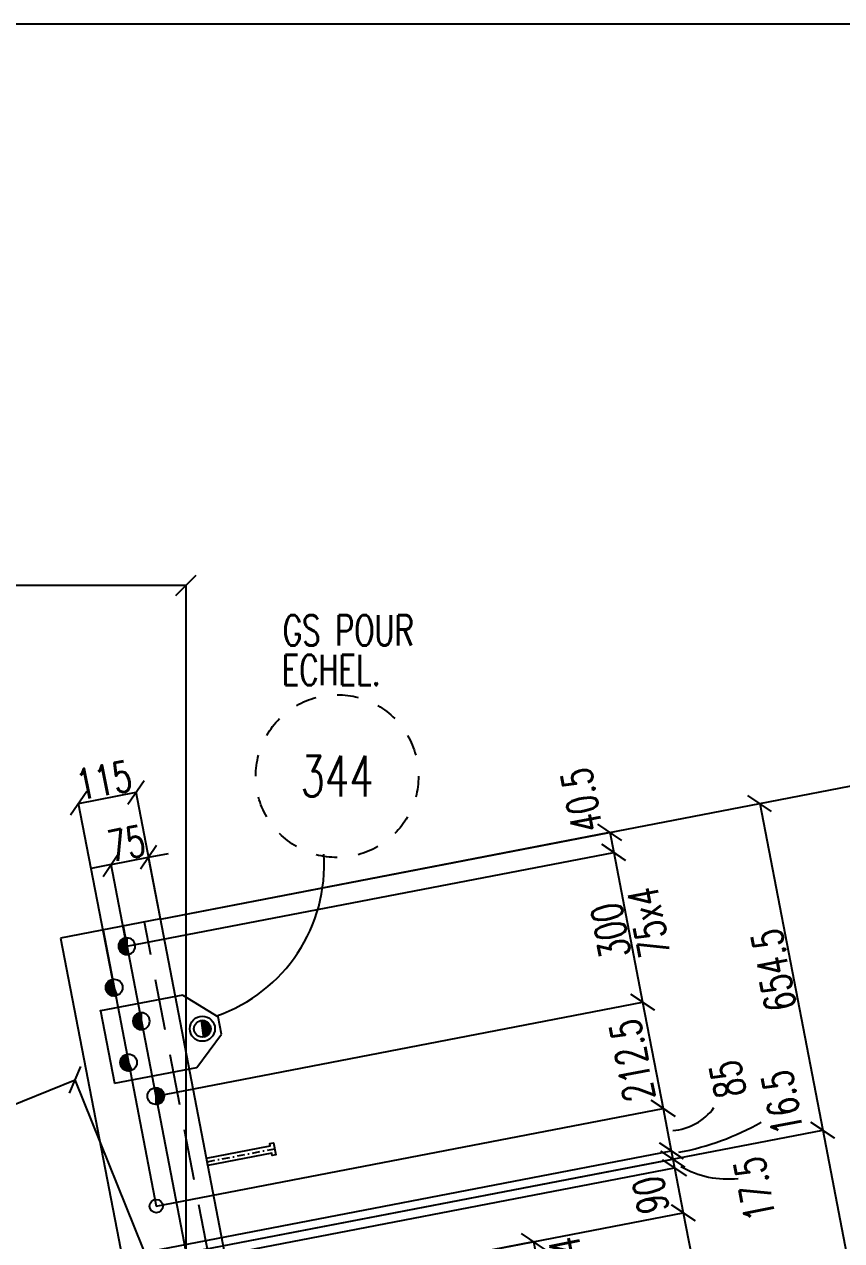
# Model space of a CAD drawing. Extents: x 610737 to 626957, y -3756 to 7724.
# Drawn here: x 617838 to 619445, y 5333 to 7724 of the extents above; entities that cross this region are included whole.
import ezdxf
from ezdxf.enums import TextEntityAlignment as Align

# ---------------------------------------------------------------- set-up
doc = ezdxf.new("R2010")
doc.units = 0
doc.header["$LTSCALE"] = 200
doc.header["$MEASUREMENT"] = 0
doc.linetypes.add('DASHDOT', pattern=[1, 0.5, -0.25, 0, -0.25])
doc.linetypes.add('DASHED', pattern=[0.75, 0.5, -0.25])
doc.layers.get('0').update_dxf_attribs({"linetype": 'CONTINUOUS'})
for name, color, linetype in [('ASSI', 6, 'CONTINUOUS'), ('Echelon', 1, 'CONTINUOUS'), ('FORI', 2, 'CONTINUOUS'), ('LINEA_ANG', 2, 'CONTINUOUS'), ('LINEE_PIASTRA', 2, 'CONTINUOUS'), ('LINEE_PIASTRE', 2, 'CONTINUOUS'), ('LS', 7, 'CONTINUOUS'), ('MZ', 6, 'DASHDOT'), ('PIASTRE', 5, 'CONTINUOUS'), ('QT_MPR', 7, 'CONTINUOUS'), ('QT_MSP', 7, 'CONTINUOUS'), ('TESTI_A_P', 7, 'CONTINUOUS'), ('TRAT-Y', 7, 'DASHED')]:
    doc.layers.add(name, color=color, linetype=linetype)
doc.styles.add('QUOTE', font='ROMANS8.SHX', dxfattribs={"width": 0.7})
doc.styles.add('RQL', font='ROMANS8.SHX', dxfattribs={"width": 0.7})
doc.styles.add('RS', font='ROMANS8.shx', dxfattribs={"width": 0.7})
doc.styles.get("Standard").update_dxf_attribs({"font": 'ROMANS8.SHX', "width": 0.7})
doc.dimstyles.new('TRATTO', dxfattribs={"dimscale": 0, "dimtxt": 60, "dimasz": 40, "dimexe": 0, "dimexo": 0, "dimgap": 5, "dimtad": 1, "dimrnd": 0.5, "dimdsep": 46, "dimtxsty": 'RS', "dimblk1": 'OBLIQUE', "dimblk2": 'OBLIQUE', "dimsah": 1, "dimcen": 0.09, "dimclrd": 2, "dimclre": 2, "dimclrt": 7, "dimadec": 0, "dimazin": 0, "dimtfac": 1, "dimtix": 1, "dimtmove": 2, "dimatfit": 3, "dimfxl": 1, "dimtolj": 1, "dimtzin": 0, "dimarcsym": 0})

# ---------------------------------------------------------------- blocks, each defined once
blk = doc.blocks.new('ASSE98')
blk.add_line((0, 0), (1, 0))
at = {"color": 7, "style": 'QUOTE', "width": 0.5, "flags": 1}
for tag, p in [('TI', (1.38308, 6.82731)), ('DI_S', (1.38308, 6.42178)), ('D_S', (1.38308, 6.02092)), ('E_S', (1.38308, 5.68065)), ('NFORI', (1.36454, 5.29792)), ('ALAR', (1.36349, 4.93246)), ('FAM', (1.3775, 4.54645)), ('ALA', (1.38308, 4.19257)), ('DISP2', (1.38308, 3.84971)), ('DISP1', (1.38308, 3.50686)), ('PINZAF', (1.38308, 3.164)), ('PINZAI', (1.38308, 2.82114)), ('TRP', (1.38308, 2.47829)), ('NP', (1.38308, 2.13543)), ('SV', (1.38308, 1.79257)), ('PESO', (1.38308, 1.44971)), ('QUA', (1.38308, 1.10686)), ('LUN', (1.38308, 0.764)), ('PROF', (1.38308, 0.42114)), ('POS', (1.38308, 0.07829))]:
    blk.add_attdef(tag, p, '', height=0.2, dxfattribs=at)
at = {"color": 7, "flags": 1}
for tag, p in [('LAV1', (3.07431, 6.82847)), ('LAV2', (3.07431, 6.49513)), ('LAV3', (3.07431, 6.1618)), ('LAV4', (3.07431, 5.82847)), ('LAV5', (3.07431, 5.49513)), ('LAV6', (3.07431, 5.1618)), ('LAV7', (3.07431, 4.82847)), ('LAV8', (3.07431, 4.49513)), ('LAV9', (3.07431, 4.1618)), ('LAV10', (3.07431, 3.82847))]:
    blk.add_attdef(tag, p, '', height=0.2, dxfattribs=at)
blk = doc.blocks.new('MRKR_98')
blk.add_point((0, 0))
at = {"color": 7, "style": 'QUOTE', "width": 0.5, "flags": 1}
for tag, p in [('TI', (3.73, 6.83)), ('DI_S', (3.73, 6.42)), ('D_S', (3.73, 6.02)), ('AUX2', (3.71, 4.93)), ('NFORI', (3.72, 5.3)), ('E_S', (3.73, 5.68)), ('AUX1', (3.73, 4.19)), ('FAM', (3.73, 4.55)), ('COMMESSA', (3.73, 3.85)), ('MD', (3.73, 3.51)), ('MP', (3.73, 3.16)), ('LARGHEZZA', (3.73, 2.82)), ('SPESSORE', (3.73, 2.48)), ('NP', (3.73, 2.14)), ('SV', (3.73, 1.79)), ('PESO', (3.73, 1.45)), ('QUA', (3.73, 1.11)), ('LUN', (3.73, 0.76)), ('PROF', (3.73, 0.42)), ('POS', (3.73, 0.08))]:
    blk.add_attdef(tag, p, '', height=0.2, dxfattribs=at)
at = {"color": 7, "flags": 1}
for tag, p in [('LAV1', (5.26, 6.88)), ('LAV2', (5.26, 6.55)), ('LAV3', (5.26, 6.21)), ('LAV4', (5.26, 5.88)), ('LAV5', (5.26, 5.55)), ('LAV6', (5.26, 5.21)), ('LAV7', (5.26, 4.88)), ('LAV8', (5.26, 4.55)), ('LAV9', (5.26, 4.21)), ('LAV10', (5.26, 3.88))]:
    blk.add_attdef(tag, p, '', height=0.2, dxfattribs=at)
blk = doc.blocks.new('P20')
at = {"color": 0}
for p, q in [((0, 0.98), (0.02, 1)), ((0, 0.94), (0.06, 1)), ((1, -0.01), (0, 0.99)), ((0, 0.89), (0.1, 0.99)), ((0, 0.85), (0.14, 0.99)), ((0, 0.8), (0.18, 0.98)), ((0, 0.76), (0.22, 0.98)), ((0, 0.71), (0.25, 0.97)), ((0, 0.67), (0.29, 0.96)), ((1, -0.05), (0, 0.95)), ((0, 0.62), (0.32, 0.95)), ((0, 0.58), (0.36, 0.93)), ((0, 0.53), (0.39, 0.92)), ((0, 0.49), (0.42, 0.91)), ((1, -0.09), (0, 0.9)), ((0, 0.44), (0.45, 0.89)), ((0, 0.4), (0.48, 0.88)), ((0.99, -0.13), (0, 0.86)), ((0, 0.35), (0.51, 0.86)), ((0, 0.31), (0.54, 0.84)), ((0, 0.26), (0.56, 0.83)), ((0.99, -0.17), (0, 0.81)), ((0, 0.22), (0.59, 0.81)), ((0, 0.17), (0.61, 0.79)), ((0.98, -0.21), (0, 0.77)), ((0, 0.13), (0.64, 0.77)), ((0, 0.08), (0.66, 0.75)), ((0, 0.04), (0.69, 0.73)), ((0.97, -0.25), (0, 0.72)), ((0, -0.01), (0.71, 0.7)), ((0.96, -0.28), (0, 0.68)), ((0, -0.05), (0.73, 0.68)), ((0, -0.1), (0.75, 0.66)), ((0.95, -0.32), (0, 0.63)), ((0, -0.14), (0.77, 0.63)), ((0, -0.19), (0.79, 0.61)), ((0.94, -0.35), (0, 0.59)), ((0, -0.23), (0.81, 0.58)), ((0, -0.28), (0.83, 0.56)), ((0.92, -0.38), (0, 0.54)), ((0, -0.32), (0.85, 0.53)), ((0.91, -0.41), (0, 0.5)), ((0, -0.36), (0.87, 0.5)), ((0, -0.41), (0.88, 0.47)), ((0.9, -0.44), (0, 0.45)), ((0, -0.45), (0.9, 0.44)), ((0.88, -0.47), (0, 0.41)), ((0, -0.5), (0.91, 0.41)), ((0, -0.54), (0.92, 0.38)), ((0.87, -0.5), (0, 0.36)), ((0, -0.59), (0.94, 0.35)), ((0.85, -0.53), (0, 0.32)), ((0, -0.63), (0.95, 0.31)), ((0, -0.68), (0.96, 0.28)), ((0.83, -0.56), (0, 0.27)), ((0, -0.72), (0.97, 0.25)), ((0.81, -0.58), (0, 0.23)), ((0, -0.77), (0.98, 0.21)), ((0.79, -0.61), (0, 0.18)), ((0, -0.81), (0.99, 0.17)), ((0.77, -0.63), (0, 0.14)), ((0, -0.86), (0.99, 0.13)), ((0.75, -0.66), (0, 0.09)), ((0, -0.9), (1, 0.09)), ((0.73, -0.68), (0, 0.05)), ((0, -0.95), (1, 0.05)), ((0.71, -0.7), (0, 0.01)), ((0, -0.99), (1, 0.01)), ((1, 0.04), (0.04, 1)), ((1, 0.09), (0.09, 1)), ((0.99, 0.14), (0.14, 0.99)), ((0.98, 0.19), (0.19, 0.98)), ((0.97, 0.25), (0.25, 0.97)), ((0.95, 0.31), (0.31, 0.95)), ((0.92, 0.38), (0.38, 0.92)), ((0.88, 0.47), (0.47, 0.88)), ((0.81, 0.59), (0.59, 0.81)), ((0.69, -0.73), (0, -0.04)), ((0.66, -0.75), (0, -0.08)), ((0.64, -0.77), (0, -0.13)), ((0.61, -0.79), (0, -0.17)), ((0.59, -0.81), (0, -0.22)), ((0.56, -0.83), (0, -0.26)), ((0.54, -0.84), (0, -0.31)), ((0.51, -0.86), (0, -0.35)), ((0.48, -0.88), (0, -0.4)), ((0.45, -0.89), (0, -0.44)), ((0.42, -0.91), (0, -0.49)), ((0.39, -0.92), (0, -0.53)), ((0.36, -0.93), (0, -0.58)), ((0.32, -0.95), (0, -0.62)), ((0.29, -0.96), (0, -0.67)), ((0.25, -0.97), (0, -0.71)), ((0.22, -0.98), (0, -0.76)), ((0.18, -0.98), (0, -0.8)), ((0.14, -0.99), (0, -0.85)), ((0.1, -0.99), (0, -0.89)), ((0.04, -1), (1, -0.04)), ((0.09, -1), (1, -0.09)), ((0.14, -0.99), (0.99, -0.14)), ((0.19, -0.98), (0.98, -0.19)), ((0.25, -0.97), (0.97, -0.25)), ((0.31, -0.95), (0.95, -0.31)), ((0.38, -0.92), (0.92, -0.38)), ((0.47, -0.88), (0.88, -0.47)), ((0.59, -0.81), (0.81, -0.59))]:
    blk.add_line(p, q, dxfattribs=at)
for radius in [1.5, 1]:
    blk.add_circle((0, 0), radius)
blk = doc.blocks.new('16')
blk.add_circle((0, 0), 1)
blk = doc.blocks.new('20')
at = {"color": 0}
for p, q in [((0, 0.98), (0.02, 1)), ((0, 0.94), (0.06, 1)), ((1, -0.01), (0, 0.99)), ((0, 0.89), (0.1, 0.99)), ((0, 0.85), (0.14, 0.99)), ((0, 0.8), (0.18, 0.98)), ((0, 0.76), (0.22, 0.98)), ((0, 0.71), (0.25, 0.97)), ((0, 0.67), (0.29, 0.96)), ((1, -0.05), (0, 0.95)), ((0, 0.62), (0.32, 0.95)), ((0, 0.58), (0.36, 0.93)), ((0, 0.53), (0.39, 0.92)), ((0, 0.49), (0.42, 0.91)), ((1, -0.09), (0, 0.9)), ((0, 0.44), (0.45, 0.89)), ((0, 0.4), (0.48, 0.88)), ((0.99, -0.13), (0, 0.86)), ((0, 0.35), (0.51, 0.86)), ((0, 0.31), (0.54, 0.84)), ((0, 0.26), (0.56, 0.83)), ((0.99, -0.17), (0, 0.81)), ((0, 0.22), (0.59, 0.81)), ((0, 0.17), (0.61, 0.79)), ((0.98, -0.21), (0, 0.77)), ((0, 0.13), (0.64, 0.77)), ((0, 0.08), (0.66, 0.75)), ((0, 0.04), (0.69, 0.73)), ((0.97, -0.25), (0, 0.72)), ((0, -0.01), (0.71, 0.7)), ((0.96, -0.28), (0, 0.68)), ((0, -0.05), (0.73, 0.68)), ((0, -0.1), (0.75, 0.66)), ((0.95, -0.32), (0, 0.63)), ((0, -0.14), (0.77, 0.63)), ((0, -0.19), (0.79, 0.61)), ((0.94, -0.35), (0, 0.59)), ((0, -0.23), (0.81, 0.58)), ((0, -0.28), (0.83, 0.56)), ((0.92, -0.38), (0, 0.54)), ((0, -0.32), (0.85, 0.53)), ((0.91, -0.41), (0, 0.5)), ((0, -0.36), (0.87, 0.5)), ((0, -0.41), (0.88, 0.47)), ((0.9, -0.44), (0, 0.45)), ((0, -0.45), (0.9, 0.44)), ((0.88, -0.47), (0, 0.41)), ((0, -0.5), (0.91, 0.41)), ((0, -0.54), (0.92, 0.38)), ((0.87, -0.5), (0, 0.36)), ((0, -0.59), (0.94, 0.35)), ((0.85, -0.53), (0, 0.32)), ((0, -0.63), (0.95, 0.31)), ((0, -0.68), (0.96, 0.28)), ((0.83, -0.56), (0, 0.27)), ((0, -0.72), (0.97, 0.25)), ((0.81, -0.58), (0, 0.23)), ((0, -0.77), (0.98, 0.21)), ((0.79, -0.61), (0, 0.18)), ((0, -0.81), (0.99, 0.17)), ((0.77, -0.63), (0, 0.14)), ((0, -0.86), (0.99, 0.13)), ((0.75, -0.66), (0, 0.09)), ((0, -0.9), (1, 0.09)), ((0.73, -0.68), (0, 0.05)), ((0, -0.95), (1, 0.05)), ((0.71, -0.7), (0, 0.01)), ((0, -0.99), (1, 0.01)), ((1, 0.04), (0.04, 1)), ((1, 0.09), (0.09, 1)), ((0.99, 0.14), (0.14, 0.99)), ((0.98, 0.19), (0.19, 0.98)), ((0.97, 0.25), (0.25, 0.97)), ((0.95, 0.31), (0.31, 0.95)), ((0.92, 0.38), (0.38, 0.92)), ((0.88, 0.47), (0.47, 0.88)), ((0.81, 0.59), (0.59, 0.81)), ((0.69, -0.73), (0, -0.04)), ((0.66, -0.75), (0, -0.08)), ((0.64, -0.77), (0, -0.13)), ((0.61, -0.79), (0, -0.17)), ((0.59, -0.81), (0, -0.22)), ((0.56, -0.83), (0, -0.26)), ((0.54, -0.84), (0, -0.31)), ((0.51, -0.86), (0, -0.35)), ((0.48, -0.88), (0, -0.4)), ((0.45, -0.89), (0, -0.44)), ((0.42, -0.91), (0, -0.49)), ((0.39, -0.92), (0, -0.53)), ((0.36, -0.93), (0, -0.58)), ((0.32, -0.95), (0, -0.62)), ((0.29, -0.96), (0, -0.67)), ((0.25, -0.97), (0, -0.71)), ((0.22, -0.98), (0, -0.76)), ((0.18, -0.98), (0, -0.8)), ((0.14, -0.99), (0, -0.85)), ((0.1, -0.99), (0, -0.89)), ((0.04, -1), (1, -0.04)), ((0.09, -1), (1, -0.09)), ((0.14, -0.99), (0.99, -0.14)), ((0.19, -0.98), (0.98, -0.19)), ((0.25, -0.97), (0.97, -0.25)), ((0.31, -0.95), (0.95, -0.31)), ((0.38, -0.92), (0.92, -0.38)), ((0.47, -0.88), (0.88, -0.47)), ((0.59, -0.81), (0.81, -0.59))]:
    blk.add_line(p, q, dxfattribs=at)
blk.add_line((0, 1), (0, -1))
blk.add_circle((0, 0), 1)
blk = doc.blocks.new('_OBLIQUE')
at = {"color": 0, "linetype": 'ByBlock'}
blk.add_line((-0.5, -0.5), (0.5, 0.5), dxfattribs=at)
blk = doc.blocks.new('*D20')
at = {"layer": 'LS', "color": 2, "lineweight": -2, "transparency": 16777216}
for p, q in [((613014.4, 5308.5), (613014.4, 6621.5)), ((613014.4, 6621.5), (618155.9, 6621.5)), ((618155.9, 5308.5), (618155.9, 6621.5))]:
    blk.add_line(p, q, dxfattribs=at)
at = {"layer": 'LS', "color": 2, "lineweight": -2, "transparency": 16777216, "xscale": 40, "yscale": 40, "zscale": 40, "rotation": 180}
blk.add_blockref('_OBLIQUE', (613014.4, 6621.5), dxfattribs=at)
at = {"layer": 'LS', "color": 2, "lineweight": -2, "transparency": 16777216, "xscale": 40, "yscale": 40, "zscale": 40}
blk.add_blockref('_OBLIQUE', (618155.9, 6621.5), dxfattribs=at)
at = {"layer": 'LS', "color": 7, "transparency": 16777216, "insert": (615585.2, 6659.3), "char_height": 60, "attachment_point": 5, "style": 'RS'}
blk.add_mtext('\\A1;5141.5 SUR TRUSQ. 75', dxfattribs=at)
blk = doc.blocks.new('A$C6E393FD9')
at = {"layer": 'Echelon', "color": 3}
blk.add_lwpolyline([(2.5, 0), (0, 19.8), (168.6, 41.4), (167.9, 47.2), (177.8, 48.5), (181.8, 17.1), (171.9, 15.8), (171.2, 21.6), (2.5, 0)], close=True, dxfattribs=at)
at = {"layer": 'MZ', "ltscale": 0.2}
blk.add_line((1.3, 9.9), (179.8, 32.8), dxfattribs=at)
blk = doc.blocks.new('*D28')
at = {"layer": 'QT_MPR', "color": 2, "lineweight": -2, "transparency": 16777216}
for p, q in [((616398.6, 5027.4), (617938, 5648.9)), ((618122.3, 5192.5), (617938, 5648.9)), ((616582.9, 4571), (616398.6, 5027.4))]:
    blk.add_line(p, q, dxfattribs=at)
at = {"layer": 'QT_MPR', "color": 2, "lineweight": -2, "transparency": 16777216, "xscale": 40, "yscale": 40, "zscale": 40}
for p, rotation in [((617938, 5648.9), 21.98638531622208), ((616398.6, 5027.4), 201.9863853162221)]:
    blk.add_blockref('_OBLIQUE', p, dxfattribs=dict(at, rotation=rotation))
at = {"layer": 'QT_MPR', "color": 7, "transparency": 16777216, "insert": (617155.2, 5370.6), "char_height": 60, "attachment_point": 5, "rotation": 21.9864, "style": 'RS'}
blk.add_mtext('\\A1;1660', dxfattribs=at)
blk = doc.blocks.new('*D30')
at = {"layer": 'LS', "color": 2, "lineweight": -2, "transparency": 16777216}
for p, q in [((618008.6, 6072.3), (618082.3, 6086.5)), ((618082.3, 6086.5), (618121.6, 6094.1)), ((618105.7, 5965.3), (618082.3, 6086.5)), ((618008.6, 6072.3), (617969.4, 6064.7)), ((618039.6, 5911.6), (618008.6, 6072.3))]:
    blk.add_line(p, q, dxfattribs=at)
at = {"layer": 'LS', "color": 2, "lineweight": -2, "transparency": 16777216, "xscale": 40, "yscale": 40, "zscale": 40}
for p, rotation in [((618082.3, 6086.5), 190.915432614), ((618008.6, 6072.3), 10.91543261400001)]:
    blk.add_blockref('_OBLIQUE', p, dxfattribs=dict(at, rotation=rotation))
at = {"layer": 'LS', "color": 7, "transparency": 16777216, "insert": (618038.8, 6113.8), "char_height": 60, "attachment_point": 5, "rotation": 10.9154, "style": 'RS'}
blk.add_mtext('\\A1;75', dxfattribs=at)
blk = doc.blocks.new('*D31')
at = {"layer": 'LS', "color": 2, "lineweight": -2, "transparency": 16777216}
for p, q in [((617944.7, 6192.5), (618057.6, 6214.3)), ((618105.7, 5965.3), (618057.6, 6214.3)), ((618014.5, 5830.4), (617944.7, 6192.5))]:
    blk.add_line(p, q, dxfattribs=at)
at = {"layer": 'LS', "color": 2, "lineweight": -2, "transparency": 16777216, "xscale": 40, "yscale": 40, "zscale": 40}
for p, rotation in [((618057.6, 6214.3), 10.91543261400001), ((617944.7, 6192.5), 190.915432614)]:
    blk.add_blockref('_OBLIQUE', p, dxfattribs=dict(at, rotation=rotation))
at = {"layer": 'LS', "color": 7, "transparency": 16777216, "insert": (617994.5, 6237.8), "char_height": 60, "attachment_point": 5, "rotation": 10.9154, "style": 'RS'}
blk.add_mtext('\\A1;115', dxfattribs=at)
blk = doc.blocks.new('*D53')
at = {"layer": 'QT_MPR', "color": 2, "lineweight": -2, "transparency": 16777216}
for p, q in [((618105.7, 5965.2), (619284, 6192.5)), ((619284, 6192.5), (619407.9, 5549.9)), ((618155.9, 5308.5), (619407.9, 5549.9))]:
    blk.add_line(p, q, dxfattribs=at)
at = {"layer": 'QT_MPR', "color": 2, "lineweight": -2, "transparency": 16777216, "xscale": 40, "yscale": 40, "zscale": 40}
for p, rotation in [((619284, 6192.5), 100.9154326102463), ((619407.9, 5549.9), 280.9154326102463)]:
    blk.add_blockref('_OBLIQUE', p, dxfattribs=dict(at, rotation=rotation))
at = {"layer": 'QT_MPR', "color": 7, "transparency": 16777216, "insert": (619311.6, 5864.6), "char_height": 60, "attachment_point": 5, "rotation": 100.9154, "style": 'RS'}
blk.add_mtext('\\A1;654.5', dxfattribs=at)
blk = doc.blocks.new('*D54')
at = {"layer": 'QT_MPR', "color": 2, "lineweight": -2, "transparency": 16777216}
for p, q in [((618155.9, 5308.5), (619407.9, 5549.9)), ((619407.9, 5549.9), (620194, 1473.4)), ((619797.3, 1396.9), (620194, 1473.4))]:
    blk.add_line(p, q, dxfattribs=at)
at = {"layer": 'QT_MPR', "color": 2, "lineweight": -2, "transparency": 16777216, "xscale": 40, "yscale": 40, "zscale": 40}
for p, rotation in [((619407.9, 5549.9), 100.9154326102463), ((620194, 1473.4), 280.9154326102463)]:
    blk.add_blockref('_OBLIQUE', p, dxfattribs=dict(at, rotation=rotation))
at = {"layer": 'QT_MPR', "color": 7, "transparency": 16777216, "insert": (619766.6, 3505), "char_height": 60, "attachment_point": 5, "rotation": 100.9154, "style": 'RS'}
blk.add_mtext('\\A1;4151.5', dxfattribs=at)
blk = doc.blocks.new('*D55')
at = {"layer": 'QT_MPR', "color": 2, "lineweight": -2, "transparency": 16777216}
for p, q in [((618105.7, 5965.2), (618989.4, 6135.7)), ((618989.4, 6135.7), (618997, 6096.3)), ((618039.6, 5911.6), (618997, 6096.3))]:
    blk.add_line(p, q, dxfattribs=at)
at = {"layer": 'QT_MPR', "color": 2, "lineweight": -2, "transparency": 16777216, "xscale": 40, "yscale": 40, "zscale": 40}
for p, rotation in [((618989.4, 6135.7), 100.9154326102463), ((618997, 6096.3), 280.9154326102463)]:
    blk.add_blockref('_OBLIQUE', p, dxfattribs=dict(at, rotation=rotation))
at = {"layer": 'QT_MPR', "color": 7, "transparency": 16777216, "insert": (618933.7, 6198.7), "char_height": 60, "attachment_point": 5, "rotation": 100.9154, "style": 'RS'}
blk.add_mtext('\\A1;40.5', dxfattribs=at)
blk = doc.blocks.new('*D56')
at = {"layer": 'QT_MPR', "color": 2, "lineweight": -2, "transparency": 16777216}
for p, q in [((618039.6, 5911.6), (618997, 6096.3)), ((618997, 6096.3), (619053.8, 5801.7)), ((618096.4, 5617.1), (619053.8, 5801.7))]:
    blk.add_line(p, q, dxfattribs=at)
at = {"layer": 'QT_MPR', "color": 2, "lineweight": -2, "transparency": 16777216, "xscale": 40, "yscale": 40, "zscale": 40}
for p, rotation in [((618997, 6096.3), 100.9154326102463), ((619053.8, 5801.7), 280.9154326102463)]:
    blk.add_blockref('_OBLIQUE', p, dxfattribs=dict(at, rotation=rotation))
at = {"layer": 'QT_MPR', "color": 7, "transparency": 16777216, "insert": (619065.6, 5958.6), "char_height": 60, "attachment_point": 5, "rotation": 100.9154, "style": 'RS'}
blk.add_mtext('\\A1;75x4', dxfattribs=at)
blk = doc.blocks.new('*D57')
at = {"layer": 'QT_MPR', "color": 2, "lineweight": -2, "transparency": 16777216}
for p, q in [((618039.6, 5911.6), (618997, 6096.3)), ((618997, 6096.3), (619053.8, 5801.7)), ((618096.4, 5617.1), (619053.8, 5801.7))]:
    blk.add_line(p, q, dxfattribs=at)
at = {"layer": 'QT_MPR', "color": 2, "lineweight": -2, "transparency": 16777216, "xscale": 40, "yscale": 40, "zscale": 40}
for p, rotation in [((618997, 6096.3), 100.9154326102463), ((619053.8, 5801.7), 280.9154326102463)]:
    blk.add_blockref('_OBLIQUE', p, dxfattribs=dict(at, rotation=rotation))
at = {"layer": 'QT_MPR', "color": 7, "transparency": 16777216, "insert": (618991, 5942.3), "char_height": 60, "attachment_point": 5, "rotation": 100.9154, "style": 'RS'}
blk.add_mtext('\\A1;300', dxfattribs=at)
blk = doc.blocks.new('*D58')
at = {"layer": 'QT_MPR', "color": 2, "lineweight": -2, "transparency": 16777216}
for p, q in [((618096.4, 5617.1), (619053.8, 5801.7)), ((619053.8, 5801.7), (619094.1, 5592.9)), ((618097.4, 5400.7), (619094.1, 5592.9))]:
    blk.add_line(p, q, dxfattribs=at)
at = {"layer": 'QT_MPR', "color": 2, "lineweight": -2, "transparency": 16777216, "xscale": 40, "yscale": 40, "zscale": 40}
for p, rotation in [((619053.8, 5801.7), 100.9154326102463), ((619094.1, 5592.9), 280.9154326102463)]:
    blk.add_blockref('_OBLIQUE', p, dxfattribs=dict(at, rotation=rotation))
at = {"layer": 'QT_MPR', "color": 7, "transparency": 16777216, "insert": (619033.1, 5687.1), "char_height": 60, "attachment_point": 5, "rotation": 100.9154, "style": 'RS'}
blk.add_mtext('\\A1;212.5', dxfattribs=at)
blk = doc.blocks.new('*D59')
at = {"layer": 'QT_MPR', "color": 2, "lineweight": -2, "transparency": 16777216}
for p, q in [((618097.4, 5400.7), (619094.1, 5592.9)), ((619094.1, 5592.9), (619110.2, 5509.2)), ((618069.4, 5308.5), (619110.2, 5509.2))]:
    blk.add_line(p, q, dxfattribs=at)
at = {"layer": 'QT_MPR', "color": 2, "lineweight": -2, "transparency": 16777216, "xscale": 40, "yscale": 40, "zscale": 40}
for p, rotation in [((619094.1, 5592.9), 100.9154326102463), ((619110.2, 5509.2), 280.9154326102463)]:
    blk.add_blockref('_OBLIQUE', p, dxfattribs=dict(at, rotation=rotation))
at = {"layer": 'QT_MPR', "color": 7, "transparency": 16777216, "insert": (619221.2, 5650.4), "char_height": 60, "attachment_point": 5, "rotation": 100.9154, "style": 'RS'}
blk.add_mtext('\\A1;85', dxfattribs=at)
blk = doc.blocks.new('*D60')
at = {"layer": 'QT_MPR', "color": 2, "lineweight": -2, "transparency": 16777216}
for p, q in [((618069.4, 5308.5), (619110.2, 5509.2)), ((619110.2, 5509.2), (619113.3, 5493.1)), ((618155.9, 5308.5), (619113.3, 5493.1))]:
    blk.add_line(p, q, dxfattribs=at)
at = {"layer": 'QT_MPR', "color": 2, "lineweight": -2, "transparency": 16777216, "xscale": 40, "yscale": 40, "zscale": 40}
for p, rotation in [((619110.2, 5509.2), 100.9154326102463), ((619113.3, 5493.1), 280.9154326102463)]:
    blk.add_blockref('_OBLIQUE', p, dxfattribs=dict(at, rotation=rotation))
at = {"layer": 'QT_MPR', "color": 7, "transparency": 16777216, "insert": (619328.4, 5604.5), "char_height": 60, "attachment_point": 5, "rotation": 100.9154, "style": 'RS'}
blk.add_mtext('\\A1;16.5', dxfattribs=at)
blk = doc.blocks.new('*D61')
at = {"layer": 'QT_MPR', "color": 2, "lineweight": -2, "transparency": 16777216}
for p, q in [((618155.9, 5308.5), (619113.3, 5493.1)), ((619113.3, 5493.1), (619116.6, 5475.9)), ((618144.5, 5288.5), (619116.6, 5475.9))]:
    blk.add_line(p, q, dxfattribs=at)
at = {"layer": 'QT_MPR', "color": 2, "lineweight": -2, "transparency": 16777216, "xscale": 40, "yscale": 40, "zscale": 40}
for p, rotation in [((619113.3, 5493.1), 100.9154326102463), ((619116.6, 5475.9), 280.9154326102463)]:
    blk.add_blockref('_OBLIQUE', p, dxfattribs=dict(at, rotation=rotation))
at = {"layer": 'QT_MPR', "color": 7, "transparency": 16777216, "insert": (619274.2, 5434.4), "char_height": 60, "attachment_point": 5, "rotation": 100.9154, "style": 'RS'}
blk.add_mtext('\\A1;17.5', dxfattribs=at)
blk = doc.blocks.new('*D62')
at = {"layer": 'QT_MPR', "color": 2, "lineweight": -2, "transparency": 16777216}
for p, q in [((618144.5, 5288.5), (619116.6, 5475.9)), ((619116.6, 5475.9), (619133.7, 5387.6)), ((618122.3, 5192.5), (619133.7, 5387.6))]:
    blk.add_line(p, q, dxfattribs=at)
at = {"layer": 'QT_MPR', "color": 2, "lineweight": -2, "transparency": 16777216, "xscale": 40, "yscale": 40, "zscale": 40}
for p, rotation in [((619116.6, 5475.9), 100.9154326102463), ((619133.7, 5387.6), 280.9154326102463)]:
    blk.add_blockref('_OBLIQUE', p, dxfattribs=dict(at, rotation=rotation))
at = {"layer": 'QT_MPR', "color": 7, "transparency": 16777216, "insert": (619069.5, 5422.5), "char_height": 60, "attachment_point": 5, "rotation": 100.9154, "style": 'RS'}
blk.add_mtext('\\A1;90', dxfattribs=at)
blk = doc.blocks.new('*D63')
at = {"layer": 'QT_MPR', "color": 2, "lineweight": -2, "transparency": 16777216}
for p, q in [((618122.3, 5192.5), (619133.7, 5387.6)), ((619133.7, 5387.6), (619360.1, 4213.2)), ((618348.8, 4018.2), (619360.1, 4213.2))]:
    blk.add_line(p, q, dxfattribs=at)
at = {"layer": 'QT_MPR', "color": 2, "lineweight": -2, "transparency": 16777216, "xscale": 40, "yscale": 40, "zscale": 40}
for p, rotation in [((619133.7, 5387.6), 100.9154326102463), ((619360.1, 4213.2), 280.9154326102463)]:
    blk.add_blockref('_OBLIQUE', p, dxfattribs=dict(at, rotation=rotation))
at = {"layer": 'QT_MPR', "color": 7, "transparency": 16777216, "insert": (619212.5, 4793.8), "char_height": 60, "attachment_point": 5, "rotation": 100.9154, "style": 'RS'}
blk.add_mtext('\\A1;1196', dxfattribs=at)
blk = doc.blocks.new('*D71')
at = {"layer": 'QT_MSP', "color": 2, "lineweight": -2, "transparency": 16777216}
for p, q in [((618122.3, 5192.5), (618839.1, 5330.8)), ((618839.1, 5330.8), (618845.6, 5297.1)), ((618207.3, 5174), (618845.6, 5297.1))]:
    blk.add_line(p, q, dxfattribs=at)
at = {"layer": 'QT_MSP', "color": 2, "lineweight": -2, "transparency": 16777216, "xscale": 40, "yscale": 40, "zscale": 40}
for p, rotation in [((618839.1, 5330.8), 100.9154326102463), ((618845.6, 5297.1), 280.9154326102463)]:
    blk.add_blockref('_OBLIQUE', p, dxfattribs=dict(at, rotation=rotation))
at = {"layer": 'QT_MSP', "color": 7, "transparency": 16777216, "insert": (618904.5, 5304.1), "char_height": 60, "attachment_point": 5, "rotation": 100.9154, "style": 'RS'}
blk.add_mtext('\\A1;34', dxfattribs=at)
blk = doc.blocks.new('zzz')
at = {"linetype": 'Continuous'}
for start, end in [(90, 105), (60, 75), (120, 135), (30, 45), (150, 165), (0, 15), (180, 195), (330, 345), (210, 225), (300, 315), (240, 255), (270, 285)]:
    blk.add_arc((0, 0), 8, start, end, dxfattribs=at)
at = {"color": 3, "style": 'RQL', "width": 0.7}
blk.add_attdef('POS1', text='', height=4, dxfattribs=at).set_placement((0, 0), align=Align.MIDDLE)
at = {"style": 'RQL', "width": 0.7, "flags": 1}
blk.add_attdef('TIPO', (0, -8), '', height=3, dxfattribs=at)

msp = doc.modelspace()

# ---------------------------------------------------------------- linework, layer by layer
at = {"layer": 'LINEA_ANG'}
for p, q in [((618105.656, 5965.328), (617909.275, 5927.456)), ((618941.87, 1629.224), (618105.656, 5965.328)), ((617909.275, 5927.456), (618745.488, 1591.352))]:
    msp.add_line(p, q, dxfattribs=at)
at = {"layer": 'LINEE_PIASTRA'}
for p, q in [((618149.767, 5815.758), (618219.096, 5773.115)), ((618177.224, 5673.382), (618225.724, 5738.748))]:
    msp.add_line(p, q, dxfattribs=at)
at = {"layer": 'LINEE_PIASTRE'}
for p, q in [((618149.767, 5815.758), (617987.752, 5784.514)), ((617987.752, 5784.514), (618015.21, 5642.137)), ((618225.724, 5738.748), (618219.096, 5773.115)), ((618015.21, 5642.137), (618177.224, 5673.382))]:
    msp.add_line(p, q, dxfattribs=at)
at = {"layer": 'LS', "color": 2}
msp.add_line((619283.965, 6192.461), (619578.537, 6249.269), dxfattribs=at)
at = {"layer": 'LS', "color": 6}
for p, q in [((617992.727, 5943.55), (618097.409, 5400.733)), ((618032.004, 5951.125), (619060.577, 617.555))]:
    msp.add_line(p, q, dxfattribs=at)
at = {"layer": 'LS', "color": 8}
msp.add_lwpolyline([(610736.515, 7724.403), (610736.515, -3755.597), (623456.515, -3755.597), (623456.515, -2155.597), (626956.515, -2155.597), (626956.515, 7724.403), (610736.515, 7724.403)], close=True, dxfattribs=at)
at = {"layer": 'LS', "const_width": 0.25}
msp.add_lwpolyline([(618105.301, 5965.229, 1), (618106.051, 5965.229, 1)], format="xyb", close=True, dxfattribs=at)
at = {"layer": 'LS', "color": 6}
for centre, radius, start, end in [((618114.035, 6071.312), 313.485, 289.081606, 3.901053), ((619103.62, 5660.996), 112.331, 275.007791, 323.55506), ((619027.601, 6024.809), 527.41, 280.676005, 299.461292), ((619220.803, 5635.713), 181.71, 239.684954, 276.629412)]:
    msp.add_arc(centre, radius, start, end, dxfattribs=at)
at = {"layer": 'TRAT-Y'}
msp.add_line((618910.449, 1623.164), (618074.235, 5959.269), dxfattribs=at)

# ---------------------------------------------------------------- block references
at = {"layer": 'ASSI', "xscale": 4416, "rotation": 100.9154326102463}
msp.add_blockref('ASSE98', (618941.889, 1629.125), dxfattribs=at)
at = {"layer": 'FORI', "yscale": 16.5, "zscale": 16.5}
for p, xscale in [((618039.619, 5911.635), -16.5), ((618068.023, 5764.349), -16.5), ((618096.427, 5617.063), 16.5)]:
    msp.add_blockref('20', p, dxfattribs=dict(at, xscale=xscale))
at = {"layer": 'FORI'}
for name, p, xscale, yscale, zscale, rotation in [('20', (618014.545, 5830.418), 16.5, 16.5, 16.5, 201.830865220485), ('P20', (618188.015, 5749.452), 16.5, 16.5, 16.5, 7.543052222774039), ('20', (618042.949, 5683.132), 16.5, 16.5, 16.5, 201.830865220485), ('16', (618097.409, 5400.733), 13, 13, 13, 359.9574476220001)]:
    msp.add_blockref(name, p, dxfattribs=dict(at, xscale=xscale, yscale=yscale, zscale=zscale, rotation=rotation))
at = {"layer": 'LS', "color": 6}
ref = msp.add_blockref('zzz', (618453.071, 6246.214), dxfattribs=dict(at, xscale=-19.99999994494139, yscale=19.99999994494139, zscale=19.99999994494139))
ref.add_attrib('POS1', '344', dxfattribs={"layer": '0', "color": 3, "height": 80, "style": 'RQL', "width": 0.7}).set_placement((618453.071, 6246.214), align=Align.MIDDLE)
at = {"layer": 'LS', "color": 6, "xscale": 0.7500000000000001, "yscale": 0.7500000000000001, "zscale": 0.7500000000000001, "rotation": 3.618223307568464}
msp.add_blockref('A$C6E393FD9', (618197.245, 5480.424), dxfattribs=at)
at = {"layer": 'PIASTRE', "xscale": 20, "yscale": 20, "zscale": 20, "rotation": 280.915432614}
msp.add_blockref('MRKR_98', (617987.752, 5784.514), dxfattribs=at)

# ---------------------------------------------------------------- texts
at = {"layer": 'TESTI_A_P', "style": 'RS', "width": 0.7}
for s, p in [('GS POUR', (618346.388, 6502.734)), (' ECHEL.', (618315.657, 6424.824))]:
    msp.add_text(s, height=60, dxfattribs=at).set_placement(p)

# ---------------------------------------------------------------- dimensions: what is measured, and where the dimension line sits
at = {"layer": 'LS'}
dim = msp.add_linear_dim(base=(618155.939, 6621.48), p1=(613014.4, 5308.467), p2=(618155.939, 5308.467), text='<> SUR TRUSQ. 75', dimstyle='TRATTO', override={"dimscale": 1}, dxfattribs=at)
dim.commit()
dim.dimension.update_dxf_attribs({"geometry": '*D20', "text_midpoint": (615585.17, 6659.337)})
for base, p1, text, picture, middle in [((618057.639, 6214.317), (618014.545, 5830.418), '115', '*D31', (617994.547, 6237.794)), ((618082.287, 6086.508), (618039.619, 5911.635), '75', '*D30', (618038.833, 6113.773))]:
    dim = msp.add_linear_dim(base=base, p1=p1, p2=(618105.656, 5965.328), angle=10.915433, text=text, dimstyle='TRATTO', override={"dimscale": 1}, dxfattribs=at)
    dim.commit()
    dim.dimension.update_dxf_attribs({"geometry": picture, "text_midpoint": middle})
at = {"layer": 'QT_MPR'}
for base, p1, p2, angle, text, picture, middle in [((618996.989, 6096.263), (618105.676, 5965.229), (618039.619, 5911.635), 100.915433, '40.5', '*D55', (618933.716, 6198.721)), ((619407.882, 5549.903), (618105.676, 5965.229), (618155.939, 5308.467), 100.915433, '654.5', '*D53', (619311.557, 5864.554)), ((619053.797, 5801.691), (618039.619, 5911.635), (618096.427, 5617.063), 100.915433, '75x4', '*D56', (619065.575, 5958.576)), ((619053.797, 5801.691), (618039.619, 5911.635), (618096.427, 5617.063), 100.915433, '300', '*D57', (618991.026, 5942.349)), ((619094.055, 5592.935), (618096.427, 5617.063), (618097.409, 5400.733), 100.915433, '212.5', '*D58', (619033.108, 5687.087)), ((619110.206, 5509.189), (618097.409, 5400.733), (618069.383, 5308.467), 100.915433, '85', '*D59', (619221.154, 5650.361)), ((617938.033, 5648.902), (616582.893, 4570.989), (618122.296, 5192.523), 21.986385, '1660', '*D28', (617155.228, 5370.59)), ((619113.309, 5493.095), (618069.383, 5308.467), (618155.939, 5308.467), 100.915433, '16.5', '*D60', (619328.378, 5604.546)), ((619116.619, 5475.935), (618155.939, 5308.467), (618144.52, 5288.467), 100.915433, '17.5', '*D61', (619274.194, 5434.389)), ((619133.661, 5387.564), (618144.52, 5288.467), (618122.296, 5192.523), 100.915433, '90', '*D62', (619069.492, 5422.48)), ((619360.13, 4213.23), (618122.296, 5192.523), (618348.765, 4018.189), 100.915433, '1196', '*D63', (619212.529, 4793.769))]:
    dim = msp.add_linear_dim(base=base, p1=p1, p2=p2, angle=angle, text=text, dimstyle='TRATTO', override={"dimscale": 1}, dxfattribs=at)
    dim.commit()
    dim.dimension.update_dxf_attribs({"geometry": picture, "text_midpoint": middle, "dimtype": 128})
dim = msp.add_linear_dim(base=(620194.035, 1473.382), p1=(618155.939, 5308.467), p2=(619797.334, 1396.879), angle=100.915433, dimstyle='TRATTO', override={"dimscale": 1}, dxfattribs=at)
dim.commit()
dim.dimension.update_dxf_attribs({"geometry": '*D54', "text_midpoint": (619766.591, 3505.015), "dimtype": 128})
at = {"layer": 'QT_MSP'}
dim = msp.add_linear_dim(base=(618845.573, 5297.133), p1=(618122.296, 5192.523), p2=(618207.323, 5174.047), angle=100.915433, text='34', dimstyle='TRATTO', override={"dimscale": 1}, dxfattribs=at)
dim.commit()
dim.dimension.update_dxf_attribs({"geometry": '*D71', "text_midpoint": (618904.503, 5304.06), "dimtype": 128})

doc.saveas('drawing.dxf')
